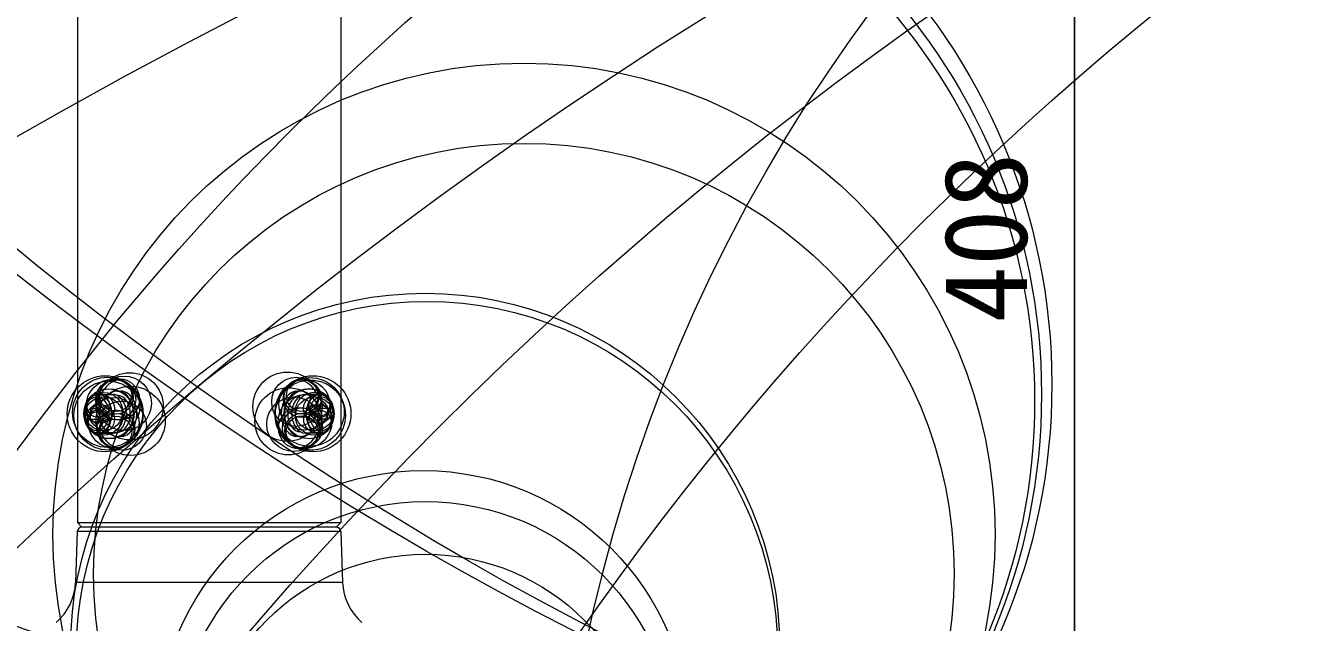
# Model space of a CAD drawing. Units: millimetres, scale not verified. Extents: x -11547 to 11815, y -1356 to 23431.
# Drawn here: x -32.53 to -4.3, y 42.5 to 55.65 of the extents above; entities that cross this region are included whole.
import ezdxf
from ezdxf.enums import TextEntityAlignment as Align

# ---------------------------------------------------------------- set-up
doc = ezdxf.new("R2010")
doc.units = ezdxf.units.MM
doc.header["$LTSCALE"] = 0.125
doc.layers.add('0-4_GAIKEI', color=1, linetype='Continuous', lineweight=18)
doc.layers.add('0-6_SUNPO', color=7, linetype='Continuous')
doc.styles.add('ＭＳ ゴシック', font='')
doc.styles.get('ＭＳ ゴシック').set_extended_font_data('MS Gothic')

# ---------------------------------------------------------------- blocks, each defined once
blk = doc.blocks.new('D5')
at = {"layer": '0-6_SUNPO'}
blk.add_line((55.4981, -86.0449), (55.4981, -48.9802), dxfattribs=at)
at = {"layer": '0-6_SUNPO', "style": 'ＭＳ ゴシック'}
blk.add_text('408', height=1.833, rotation=90, dxfattribs=at).set_placement((54.9981, -69.3875), align=Align.BOTTOM_LEFT)

msp = doc.modelspace()

# ---------------------------------------------------------------- linework, layer by layer
at = {"layer": '0-4_GAIKEI', "color": 7}
for p, q in [((-31.386, 61.3302), (-31.386, 44.6983)), ((-25.5825, 61.3302), (-25.5825, 44.6983)), ((-31.386, 44.6983), (-31.2843, 44.5966)), ((-25.5825, 44.6983), (-25.6843, 44.5966)), ((-31.3876, 44.5001), (-31.4268, 43.3792)), ((-25.5809, 44.5001), (-25.5418, 43.3792))]:
    msp.add_line(p, q, dxfattribs=at)
at = {"layer": '0-4_GAIKEI'}
for p, q in [((-30.9253, 47.5218), (-30.6069, 47.5218)), ((-30.5053, 47.4968), (-30.5007, 47.4968)), ((-30.5007, 47.5969), (-30.43, 47.5969)), ((-26.4678, 47.5969), (-26.5386, 47.5969)), ((-26.4633, 47.4968), (-26.4678, 47.4968)), ((-26.0433, 47.5218), (-26.3617, 47.5218)), ((-30.9606, 47.3277), (-31.1021, 47.2121)), ((-31.1021, 47.2121), (-31.1021, 46.981)), ((-31.1021, 47.2121), (-30.8899, 47.2121)), ((-30.8191, 47.2121), (-30.9606, 47.3277)), ((-30.8545, 47.241), (-30.8899, 47.2121)), ((-30.8899, 47.2121), (-30.8899, 46.981)), ((-30.8191, 46.981), (-30.8191, 47.2121)), ((-26.0079, 47.3277), (-26.1494, 47.2121)), ((-26.1494, 47.2121), (-26.1494, 46.981)), ((-26.0787, 47.2121), (-26.114, 47.241)), ((-25.8664, 47.2121), (-26.0787, 47.2121)), ((-26.0787, 46.981), (-26.0787, 47.2121)), ((-25.8664, 47.2121), (-26.0079, 47.3277)), ((-25.8664, 46.981), (-25.8664, 47.2121)), ((-31.2406, 47.0966), (-31.2406, 47.1017)), ((-31.1021, 46.981), (-30.9606, 46.8655)), ((-31.1021, 46.981), (-30.8899, 46.981)), ((-30.9606, 46.8655), (-30.8191, 46.981)), ((-30.8899, 46.981), (-30.8545, 46.9521)), ((-26.1494, 46.981), (-26.0079, 46.8655)), ((-26.114, 46.9521), (-26.0787, 46.981)), ((-25.8664, 46.981), (-26.0787, 46.981)), ((-26.0079, 46.8655), (-25.8664, 46.981)), ((-25.7279, 47.0966), (-25.728, 47.0914)), ((-30.9253, 46.6713), (-30.6069, 46.6713)), ((-30.5053, 46.6963), (-30.5007, 46.6963)), ((-30.5007, 46.5963), (-30.43, 46.5963)), ((-26.4678, 46.5963), (-26.5386, 46.5963)), ((-26.4633, 46.6963), (-26.4678, 46.6963)), ((-26.0433, 46.6713), (-26.3617, 46.6713)), ((-25.5843, 44.6966), (-31.3843, 44.6966)), ((-25.5809, 44.5001), (-31.3876, 44.5001)), ((-25.6808, 44.5966), (-31.2877, 44.5966)), ((-25.5418, 43.3792), (-31.4268, 43.3792))]:
    msp.add_line(p, q, dxfattribs=at)
for centre, radius in [((14.3914, 246.9415), 212.8898), ((14.421, 243.6194), 209.5358), ((-20.8213, 216.0468), 182.0007), ((-20.8941, 211.8472), 177.7689), ((14.5511, 176.2329), 142.1812), ((14.555, 171.804), 137.7204), ((-21.7994, 130.5769), 96.5252), ((-21.8614, 124.7738), 90.6901), ((13.9374, 109.6655), 75.6108), ((13.9304, 107.7954), 73.7088), ((-21.9209, 69.1449), 35.093), ((-21.9263, 66.1715), 32.0878), ((15.8376, -76.2763), 146.8143), ((32.8906, -62.1471), 132.6849), ((15.3232, -20.3249), 90.6691), ((33.2983, -25.9388), 96.283), ((33.3829, -9.9587), 80.3027), ((14.897, 11.6659), 58.8672), ((33.649, 4.8942), 65.6394), ((14.7177, 34.6926), 35.6482), ((33.8574, 30.7926), 39.5486), ((26.3246, -319.4278), 388.9165), ((27.1623, -202.7555), 272.2412), ((-23.546, 47.7386), 13.6366), ((-23.551, 47.5237), 13.4139), ((-23.5546, 47.3837), 13.2663), ((-21.543, 44.4365), 10.3818), ((-21.5453, 43.5699), 9.4831), ((-23.7207, 41.9368), 7.8155), ((-23.6821, 41.8454), 7.7265), ((-30.2338, 47.2616), 0.7397), ((-26.756, 47.252), 0.763), ((-30.7731, 47.0966), 0.8374), ((-30.7177, 47.1276), 0.7742), ((-30.7049, 47.0554), 0.7579), ((-30.6002, 47.2666), 0.5921), ((-30.5427, 47.406), 0.4413), ((-30.3564, 47.3275), 0.6006), ((-30.4721, 47.4131), 0.4566), ((-30.5362, 47.4665), 0.3805), ((-30.5373, 47.4954), 0.3516), ((-26.5619, 47.3584), 0.5416), ((-26.1955, 47.0965), 0.8374), ((-26.2508, 47.0656), 0.7742), ((-26.2636, 47.1378), 0.7579), ((-26.3847, 47.2951), 0.5595), ((-26.4302, 47.4298), 0.4173), ((-26.4455, 47.4704), 0.3801), ((-26.4309, 47.4974), 0.3496), ((-30.6913, 47.0992), 0.5493), ((-30.6893, 47.0944), 0.5513), ((-30.8074, 47.0479), 0.4245), ((-30.8095, 47.1465), 0.422), ((-30.8888, 47.2129), 0.3185), ((-30.9233, 47.27), 0.2518), ((-30.5839, 46.8981), 0.5595), ((-30.2125, 46.9412), 0.763), ((-26.7347, 46.9316), 0.7397), ((-26.6122, 46.8657), 0.6006), ((-26.3684, 46.9266), 0.5921), ((-26.2792, 47.0988), 0.5513), ((-26.2773, 47.094), 0.5493), ((-26.1612, 47.1452), 0.4245), ((-26.1591, 47.0466), 0.422), ((-26.0806, 47.2119), 0.3198), ((-26.0461, 47.2679), 0.2541), ((-26.0433, 47.2839), 0.2379), ((-30.888, 46.9812), 0.3198), ((-30.9224, 46.9253), 0.2541), ((-30.9253, 46.9092), 0.2379), ((-30.5384, 46.7634), 0.4173), ((-30.4067, 46.8347), 0.5416), ((-26.4964, 46.78), 0.4566), ((-26.4259, 46.7871), 0.4413), ((-26.0797, 46.9802), 0.3185), ((-26.0452, 46.9231), 0.2518), ((-30.5231, 46.7227), 0.3801), ((-30.5376, 46.6957), 0.3496), ((-26.4324, 46.7266), 0.3805), ((-26.4313, 46.6977), 0.3516), ((-23.7612, 39.9832), 5.8614), ((-23.7154, 39.637), 5.5256), ((-23.7129, 39.0521), 4.9485)]:
    msp.add_circle(centre, radius, dxfattribs=at)
at = {"layer": '0-4_GAIKEI', "color": 7}
for centre, radius in [((23.0565, -643.0747), 713.1818), ((26.9771, -286.8459), 356.9315)]:
    msp.add_circle(centre, radius, dxfattribs=at)
for centre, radius, start, end in [((-31.2877, 44.4966), 0.1, 90, 178), ((-25.6808, 44.4966), 0.1, 2, 90), ((-32.6261, 43.4211), 1.2, 310, 358), ((-24.3425, 43.4211), 1.2, 182, 230)]:
    msp.add_arc(centre, radius, start, end, dxfattribs=at)
at = {"layer": '0-4_GAIKEI'}
for centre, major_axis, start_param, end_param in [((-30.43, 47.0966), (0, 0.7505), 0.0995254, 0.9683418), ((-26.5386, 47.0966), (0, -0.7505), 2.1732508, 3.0420669), ((-30.9253, 47.0966), (0, 0.4253), 3.1416291, 6.2832218), ((-30.5007, 47.0966), (0, -0.5003), 3.1415927, 3.6964038), ((-30.6069, 47.0966), (0, -0.4253), 1.5707963, 3.1415927), ((-30.5007, 47.0966), (0, -0.5003), 1.5707963, 3.1415927), ((-30.5007, 47.0966), (0, -0.4002), 1.5707963, 3.1415927), ((-30.43, 47.0966), (0, -0.5003), 1.5707963, 3.1415927), ((-26.5386, 47.0966), (0, 0.5003), 0, 1.5707963), ((-26.4678, 47.0966), (0, 0.5003), 0, 1.5707963), ((-26.4678, 47.0966), (0, 0.4002), 0, 1.5707963), ((-26.3617, 47.0966), (0, 0.4253), 6.2831853, 7.8539816), ((-26.4678, 47.0966), (0, 0.5003), 5.7283741, 6.2831853), ((-26.0433, 47.0966), (0, -0.4253), 3.1416291, 6.2832218), ((-26.0079, 47.0966), (0, -0.3752), 1.5582073, 7.8413926), ((-30.6069, 47.0966), (0, 0.4253), 3.1415927, 4.712389), ((-30.5007, 47.0966), (0, 0.5003), 3.1415927, 4.712389), ((-30.5007, 47.0966), (0, 0.4002), 3.1415927, 4.712389), ((-30.43, 47.0966), (0, 0.5003), 3.1415927, 4.712389), ((-26.5386, 47.0966), (0, -0.5003), 4.712389, 6.2831853), ((-26.4678, 47.0966), (0, -0.5003), 4.712389, 6.2831853), ((-26.4678, 47.0966), (0, -0.4002), 4.712389, 6.2831853), ((-26.3617, 47.0966), (0, -0.4253), 4.712389, 6.2831853), ((-30.43, 47.0966), (0, 0.7505), 2.1732508, 3.0420669), ((-30.5007, 47.0966), (0, 0.5003), 2.5867815, 3.1415927), ((-26.5386, 47.0966), (0, -0.7505), 0.0995254, 0.9683418), ((-26.4678, 47.0966), (0, -0.5003), 0, 0.5548112)]:
    msp.add_ellipse(centre, major_axis=major_axis, ratio=0.707107, start_param=start_param, end_param=end_param, dxfattribs=at)
msp.add_ellipse((-30.9606, 47.0966), major_axis=(0, 0.3752), ratio=0.707107, dxfattribs=at)

# ---------------------------------------------------------------- block references
at = {"layer": '0-6_SUNPO'}
msp.add_blockref('D5', (-64.9075, 118.4914), dxfattribs=at)

doc.saveas('drawing.dxf')
